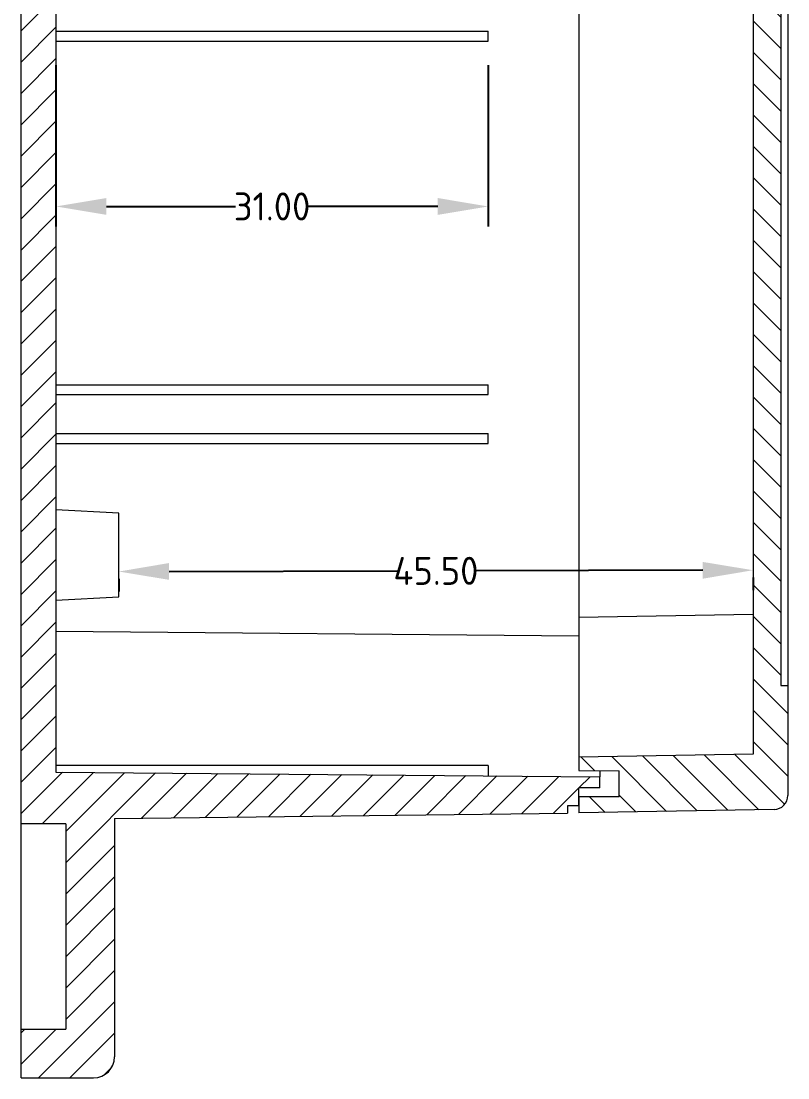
# Model space of a CAD drawing. Header units: millimetres. Extents: x 2728 to 3333, y 1163 to 1594.
# Drawn here: x 3066.5 to 3121.5, y 1263.6 to 1339.4 of the extents above; entities that cross this region are included whole.
import ezdxf

# ---------------------------------------------------------------- set-up
doc = ezdxf.new("R2010")
doc.units = ezdxf.units.MM
doc.layers.add('8', color=7, linetype='Continuous', true_color=0xffffff)
doc.layers.add('MiniCADViewLayer', color=1, linetype='Continuous')
doc.styles.add('OdaTtfStyle', font='tssdeng.shx', dxfattribs={"bigfont": 'hztxt.shx'})
doc.styles.get("Standard").update_dxf_attribs({"font": 'arial.ttf'})
doc.dimstyles.new('ISO-25', dxfattribs={"dimtxt": 2.5, "dimasz": 2.5, "dimexe": 1.25, "dimexo": 0.625, "dimtad": 1, "dimtxsty": 'Standard', "dimcen": 2.5, "dimadec": 0, "dimazin": 0, "dimtfac": 1, "dimtmove": 0, "dimatfit": 3, "dimfxl": 1, "dimarcsym": 0})

# ---------------------------------------------------------------- blocks, each defined once
blk = doc.blocks.new('*D64')
at = {"layer": 'Defpoints', "color": 0}
for p in [(3068.963, 1337.987), (3099.963, 1337.987), (3099.963, 1326.123)]:
    blk.add_point(p, dxfattribs=at)
at = {"layer": 'MiniCADViewLayer', "color": 3, "linetype": 'Continuous', "lineweight": -2}
for p, q in [((3068.963, 1336.266), (3068.963, 1324.69)), ((3099.963, 1336.266), (3099.963, 1324.69)), ((3072.576, 1326.123), (3081.838, 1326.123)), ((3096.35, 1326.123), (3087.088, 1326.123))]:
    blk.add_line(p, q, dxfattribs=at)
at = {"layer": 'MiniCADViewLayer', "color": 3}
for points in [[(3072.576, 1326.726), (3072.576, 1325.521), (3068.963, 1326.123)], [(3096.35, 1325.521), (3096.35, 1326.726), (3099.963, 1326.123)]]:
    blk.add_solid(points, dxfattribs=at)
at = {"layer": 'MiniCADViewLayer', "color": 3, "insert": (3084.463, 1326.123), "char_height": 2.0074, "attachment_point": 5, "style": 'OdaTtfStyle'}
blk.add_mtext('\\A1;31.00', dxfattribs=at)
blk = doc.blocks.new('*D66')
at = {"layer": 'Defpoints', "color": 0}
for p in [(3073.463, 1301.137), (3118.963, 1301.232), (3118.965, 1300.038)]:
    blk.add_point(p, dxfattribs=at)
at = {"layer": 'MiniCADViewLayer', "color": 3, "linetype": 'Continuous', "lineweight": -2}
for p, q in [((3077.079, 1299.951), (3093.459, 1299.985)), ((3115.352, 1300.031), (3098.972, 1299.996)), ((3073.466, 1299.416), (3073.468, 1298.509)), ((3118.966, 1299.511), (3118.968, 1298.604))]:
    blk.add_line(p, q, dxfattribs=at)
at = {"layer": 'MiniCADViewLayer', "color": 3}
for points in [[(3077.077, 1300.553), (3077.08, 1299.348), (3073.465, 1299.943)], [(3115.353, 1299.429), (3115.351, 1300.633), (3118.965, 1300.038)]]:
    blk.add_solid(points, dxfattribs=at)
at = {"layer": 'MiniCADViewLayer', "color": 3, "insert": (3096.215, 1299.991), "char_height": 2.0074, "attachment_point": 5, "rotation": 0.1201, "style": 'OdaTtfStyle'}
blk.add_mtext('\\A1;45.50', dxfattribs=at)

msp = doc.modelspace()

# ---------------------------------------------------------------- hatches: boundary and pattern name
at = {"layer": '8', "linetype": 'Continuous', "lineweight": 13}
h = msp.add_hatch(dxfattribs=at)
h.set_pattern_fill('ANSI31', color=32, scale=0.5, style=0)
h.set_pattern_definition([(45, (2282.743, 842.3635), (-1.122532, 1.122532), [])])
edge = h.paths.add_edge_path(flags=0)
edge.add_line((3069.66281, 1267.13662), (3069.66281, 1281.85781))
edge.add_line((3069.66281, 1281.85781), (3066.46281, 1281.85781))
edge.add_line((3066.46281, 1281.85781), (3066.46281, 1398.3875))
edge.add_line((3066.46281, 1398.3875), (3069.66281, 1398.41542))
edge.add_line((3069.66281, 1398.41542), (3069.66281, 1413.13662))
edge.add_line((3069.66281, 1413.13662), (3066.46281, 1413.13662))
edge.add_line((3066.46281, 1413.13662), (3066.46281, 1416.63662))
edge.add_line((3066.46281, 1416.63662), (3071.66281, 1416.63662))
edge.add_arc((3071.66281, 1415.13662), 1.5, 0, 90, ccw=False)
edge.add_line((3073.16281, 1415.13662), (3073.16281, 1398.04347))
edge.add_line((3073.16281, 1398.04347), (3105.66281, 1397.64639))
edge.add_line((3105.66281, 1397.64639), (3105.66281, 1397.13662))
edge.add_line((3105.66281, 1397.13662), (3106.46281, 1397.13662))
edge.add_line((3106.46281, 1397.13662), (3106.46281, 1395.83644))
edge.add_line((3106.46281, 1395.83644), (3107.96281, 1395.83644))
edge.add_line((3107.96281, 1395.83644), (3107.96281, 1395.04952))
edge.add_line((3107.96281, 1395.04952), (3068.96281, 1394.70917))
edge.add_line((3068.96281, 1394.70917), (3068.96281, 1285.56406))
edge.add_line((3068.96281, 1285.56406), (3107.96281, 1285.22371))
edge.add_line((3107.96281, 1285.22371), (3107.96281, 1284.4368))
edge.add_line((3107.96281, 1284.4368), (3106.46281, 1284.4368))
edge.add_line((3106.46281, 1284.4368), (3106.46281, 1283.13662))
edge.add_line((3106.46281, 1283.13662), (3105.66281, 1283.13662))
edge.add_line((3105.66281, 1283.13662), (3105.66281, 1282.62684))
edge.add_line((3105.66281, 1282.62684), (3073.16281, 1282.22976))
edge.add_line((3073.16281, 1282.22976), (3073.16281, 1265.13662))
edge.add_arc((3071.66281, 1265.13662), 1.5, 270, 360, ccw=False)
edge.add_line((3071.66281, 1263.63662), (3066.46281, 1263.63662))
edge.add_line((3066.46281, 1263.63662), (3066.46281, 1267.13662))
edge.add_line((3066.46281, 1267.13662), (3069.66281, 1267.13662))
h = msp.add_hatch(dxfattribs=at)
h.set_pattern_fill('ANSI31', color=32, scale=0.5, angle=89.9543738, style=0)
h.set_pattern_definition([(134.95437, (2282.743, 842.3635), (-1.1234256, -1.1216378), [])])
edge = h.paths.add_edge_path(flags=0)
edge.add_line((3106.46281, 1394.58641), (3106.46281, 1393.63623))
edge.add_line((3106.46281, 1393.63623), (3118.96281, 1393.46168))
edge.add_line((3118.96281, 1393.46168), (3118.96281, 1286.85541))
edge.add_line((3118.96281, 1286.85541), (3106.46281, 1286.63723))
edge.add_line((3106.46281, 1286.63723), (3106.46281, 1285.68682))
edge.add_line((3106.46281, 1285.68682), (3109.36281, 1285.66151))
edge.add_line((3109.36281, 1285.66151), (3109.36281, 1283.7868))
edge.add_line((3109.36281, 1283.7868), (3106.46281, 1283.7868))
edge.add_line((3106.46281, 1283.7868), (3106.46281, 1282.63662))
edge.add_line((3106.46281, 1282.63662), (3120.48026, 1282.88129))
edge.add_arc((3120.46281, 1283.88114), 1, 271, 360)
edge.add_line((3121.46281, 1283.88114), (3121.46281, 1291.76023))
edge.add_line((3121.46281, 1291.76023), (3120.96281, 1291.76023))
edge.add_line((3120.96281, 1291.76023), (3120.96281, 1388.56023))
edge.add_line((3120.96281, 1388.56023), (3121.46281, 1388.56023))
edge.add_line((3121.46281, 1388.56023), (3121.46281, 1396.44103))
edge.add_arc((3120.46281, 1396.44103), 1, 360, 449.2)
edge.add_line((3120.47677, 1397.44093), (3106.46281, 1397.63662))
edge.add_line((3106.46281, 1397.63662), (3106.46281, 1396.48644))
edge.add_line((3106.46281, 1396.48644), (3109.36281, 1396.48644))
edge.add_line((3109.36281, 1396.48644), (3109.36281, 1394.61172))
edge.add_line((3109.36281, 1394.61172), (3106.46281, 1394.58641))

# ---------------------------------------------------------------- linework, layer by layer
at = {"layer": '8', "color": 155, "linetype": 'Continuous', "lineweight": 13}
for p, q in [((3066.46281, 1281.85781), (3066.46281, 1398.3875)), ((3068.96281, 1394.70917), (3068.96281, 1285.56406)), ((3118.96281, 1393.46168), (3118.96281, 1286.85541)), ((3120.96281, 1388.56023), (3120.96281, 1291.76023)), ((3121.46281, 1386.06023), (3121.46281, 1294.26023)), ((3106.46281, 1383.59971), (3106.46281, 1296.67353)), ((3068.96281, 1338.68662), (3099.96281, 1338.68662)), ((3099.96281, 1337.98662), (3099.96281, 1338.68662)), ((3068.96281, 1337.98662), (3099.96281, 1337.98662)), ((3068.96281, 1313.33662), (3099.96281, 1313.33662)), ((3099.96281, 1312.63662), (3099.96281, 1313.33662)), ((3068.96281, 1312.63662), (3099.96281, 1312.63662)), ((3068.96281, 1309.83662), (3099.96281, 1309.83662)), ((3099.96281, 1309.13662), (3099.96281, 1309.83662)), ((3068.96281, 1309.13662), (3099.96281, 1309.13662)), ((3073.46281, 1304.13662), (3068.96281, 1304.37245)), ((3073.46281, 1301.13662), (3073.46281, 1304.13662)), ((3073.46281, 1298.13662), (3073.46281, 1301.13662)), ((3068.96281, 1297.90078), (3073.46281, 1298.13662)), ((3106.46281, 1296.67353), (3118.96281, 1296.89171)), ((3068.96281, 1295.66388), (3106.46253, 1295.33663)), ((3121.46281, 1294.26023), (3121.46281, 1291.76023)), ((3106.46281, 1291.62366), (3106.46281, 1286.63723)), ((3120.96281, 1291.76023), (3121.46281, 1291.76023)), ((3121.46281, 1291.76023), (3121.46281, 1283.88114)), ((3118.96281, 1286.85541), (3106.46281, 1286.63723)), ((3099.96281, 1286.02371), (3068.96281, 1286.02371)), ((3099.96281, 1286.02371), (3099.96281, 1285.29353)), ((3106.46281, 1286.63723), (3106.46281, 1285.68682)), ((3068.96281, 1285.56406), (3107.96281, 1285.22371)), ((3106.46281, 1285.68682), (3109.36281, 1285.66151)), ((3107.96281, 1285.67375), (3107.96281, 1285.22371)), ((3107.96281, 1284.4368), (3107.96281, 1285.22371)), ((3109.36281, 1283.7868), (3109.36281, 1285.66151)), ((3107.96281, 1284.4368), (3106.46281, 1284.4368)), ((3106.46281, 1283.13662), (3106.46281, 1284.4368)), ((3109.36281, 1283.7868), (3106.46281, 1283.7868)), ((3106.46281, 1283.7868), (3106.46281, 1282.63662)), ((3106.46281, 1283.13662), (3105.66281, 1283.13662)), ((3105.66281, 1283.13662), (3105.66281, 1282.62684)), ((3120.48026, 1282.88129), (3106.46281, 1282.63662)), ((3073.16281, 1282.22976), (3105.66281, 1282.62684)), ((3073.16281, 1282.22976), (3073.16281, 1265.13662)), ((3069.66281, 1281.85781), (3066.46281, 1281.85781)), ((3066.46281, 1270.63662), (3066.46281, 1281.85781)), ((3069.66281, 1281.85781), (3069.66281, 1267.13662)), ((3066.46281, 1267.13662), (3066.46281, 1270.63662)), ((3066.46281, 1267.13662), (3069.66281, 1267.13662)), ((3066.46281, 1263.63662), (3066.46281, 1267.13662)), ((3066.46281, 1263.63662), (3071.66281, 1263.63662))]:
    msp.add_line(p, q, dxfattribs=at)
msp.add_lwpolyline([(3106.46281, 1296.67353), (3106.46281, 1296.67102), (3106.46281, 1296.66353), (3106.46281, 1296.65107), (3106.46281, 1296.6337), (3106.46281, 1296.61143), (3106.46281, 1296.58431), (3106.46281, 1296.55234), (3106.46281, 1296.5155), (3106.46281, 1296.47374), (3106.46281, 1296.42702), (3106.46281, 1296.37534), (3106.46281, 1296.31899), (3106.46281, 1296.25822), (3106.46281, 1296.19311), (3106.46281, 1296.12365), (3106.46281, 1296.04985), (3106.46281, 1295.97172), (3106.46281, 1295.88926), (3106.46281, 1295.80248), (3106.46281, 1295.71126), (3106.46281, 1295.61569), (3106.46281, 1295.51595), (3106.46281, 1295.41256), (3106.46281, 1295.30581), (3106.46281, 1295.19575), (3106.46281, 1295.0824), (3106.46281, 1294.96578), (3106.46281, 1294.84587), (3106.46281, 1294.72266), (3106.46281, 1294.59614), (3106.46281, 1294.46629), (3106.46281, 1294.33315), (3106.46281, 1294.19712), (3106.46281, 1294.0588), (3106.46281, 1293.91871), (3106.46281, 1293.77676), (3106.46281, 1293.63292), (3106.46281, 1293.48721), (3106.46281, 1293.33962), (3106.46281, 1293.19016), (3106.46281, 1293.03877), (3106.46281, 1292.88534), (3106.46281, 1292.73023), (3106.46281, 1292.57391), (3106.46281, 1292.41692), (3106.46281, 1292.25938), (3106.46281, 1292.10128), (3106.46281, 1291.94263), (3106.46281, 1291.78342), (3106.46281, 1291.62366)], dxfattribs=at)
for centre, radius, start in [((3120.46281, 1283.88114), 1, 271), ((3071.66281, 1265.13662), 1.5, 270)]:
    msp.add_arc(centre, radius, start, 0, dxfattribs=at)

# ---------------------------------------------------------------- dimensions: what is measured, and where the dimension line sits
at = {"layer": 'MiniCADViewLayer', "color": 3, "true_color": 0x00ff00}
dim = msp.add_linear_dim(base=(3099.96281, 1326.12341), p1=(3068.96281, 1337.98662), p2=(3099.96281, 1337.98662), text='31.00', dimstyle='ISO-25', override={"dimtxt": 2.007373, "dimasz": 3.613271, "dimexe": 1.433838, "dimexo": 1.720605, "dimgap": 0, "dimtad": 0, "dimtoh": 1, "dimzin": 0, "dimdsep": 46, "dimtxsty": 'OdaTtfStyle', "dimsah": 1, "dimcen": 0.09, "dimclrd": 3, "dimclre": 3, "dimclrt": 3, "dimtdec": 4, "dimtofl": 0, "dimtolj": 1, "dimtzin": 0}, dxfattribs=at)
dim.commit()
dim.dimension.update_dxf_attribs({"geometry": '*D64', "text_midpoint": (3084.46281, 1326.12341)})
dim = msp.add_aligned_dim(p1=(3073.46281, 1301.13662), p2=(3118.96281, 1301.23199), distance=-1.19369, text='45.50', dimstyle='ISO-25', override={"dimtxt": 2.007373, "dimasz": 3.613271, "dimexe": 1.433838, "dimexo": 1.720605, "dimgap": 0, "dimtad": 0, "dimtoh": 1, "dimzin": 0, "dimdsep": 46, "dimtxsty": 'OdaTtfStyle', "dimsah": 1, "dimcen": 0.09, "dimclrd": 3, "dimclre": 3, "dimclrt": 3, "dimtdec": 4, "dimtofl": 0, "dimtolj": 1, "dimtzin": 0}, dxfattribs=at)
dim.commit()
dim.dimension.update_dxf_attribs({"geometry": '*D66', "text_midpoint": (3096.21531, 1299.99062)})

doc.saveas('drawing.dxf')
